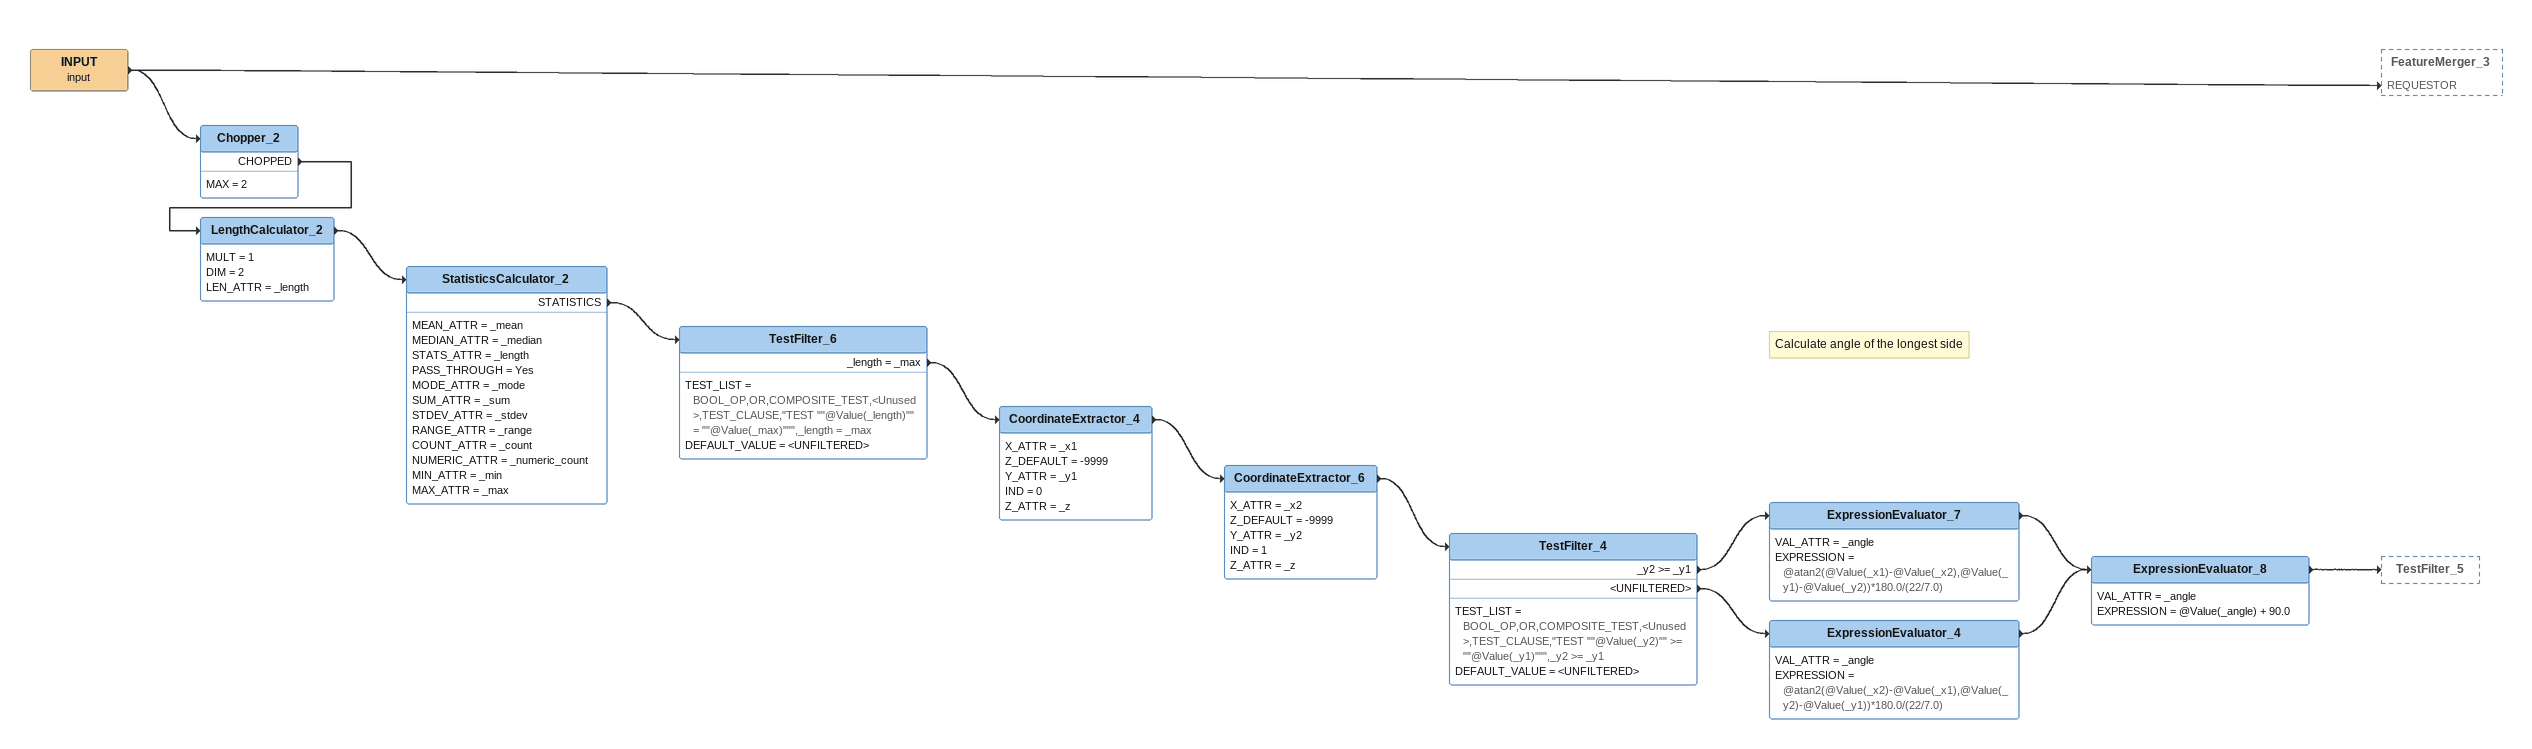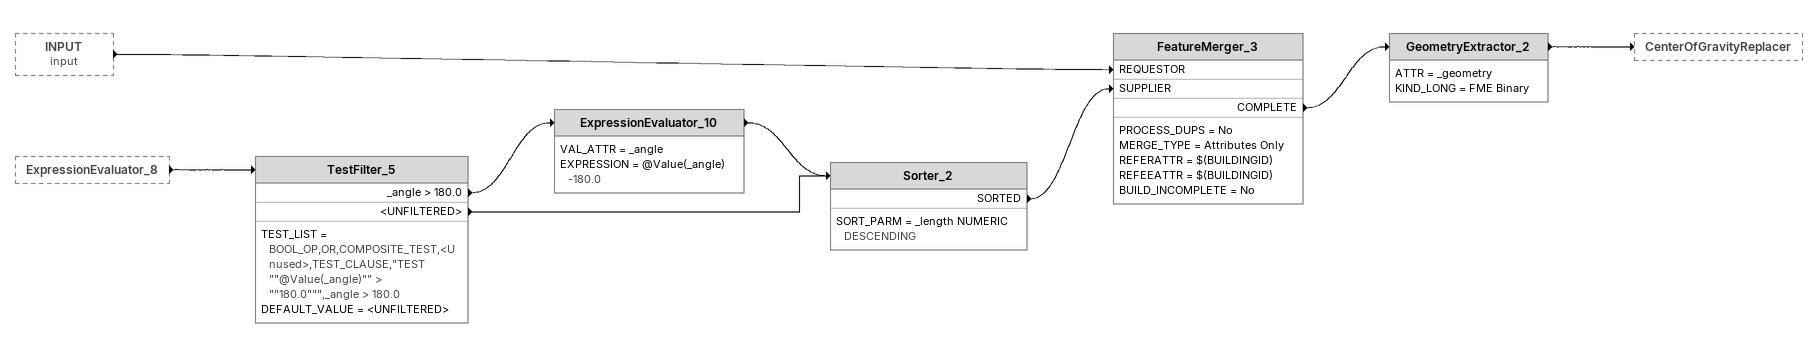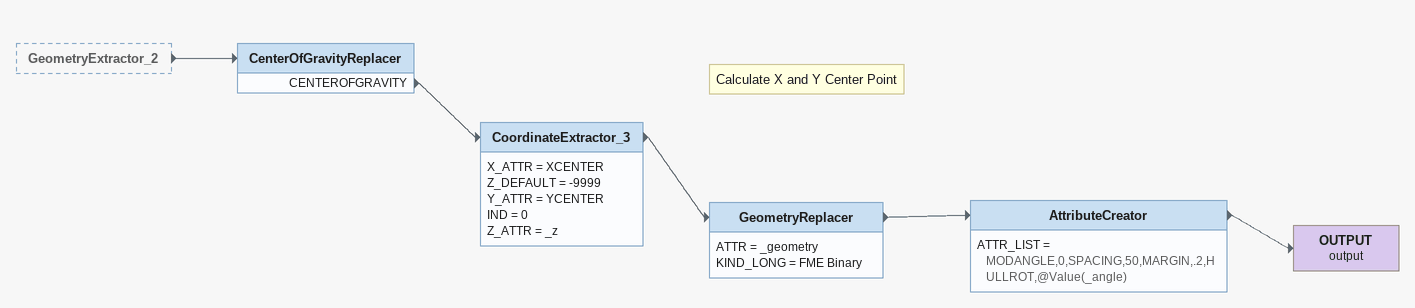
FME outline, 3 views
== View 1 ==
INPUT (input)
    -> Chopper_2
    -> FeatureMerger_3 [REQUESTOR]
Chopper_2
    MAX = 2
    CHOPPED -> LengthCalculator_2
LengthCalculator_2
    MULT = 1
    DIM = 2
    LEN_ATTR = _length
    -> StatisticsCalculator_2
StatisticsCalculator_2
    MEAN_ATTR = _mean
    MEDIAN_ATTR = _median
    STATS_ATTR = _length
    PASS_THROUGH = Yes
    MODE_ATTR = _mode
    SUM_ATTR = _sum
    STDEV_ATTR = _stdev
    RANGE_ATTR = _range
    COUNT_ATTR = _count
    NUMERIC_ATTR = _numeric_count
    MIN_ATTR = _min
    MAX_ATTR = _max
    STATISTICS -> TestFilter_6
TestFilter_6
    TEST_LIST = BOOL_OP,OR,COMPOSITE_TEST,<Unused>,TEST_CLAUSE,"TEST ""@Value(_length)"" = ""@Value(_max)""",_length = _max
    DEFAULT_VALUE = <UNFILTERED>
    _length = _max -> CoordinateExtractor_4
CoordinateExtractor_4
    X_ATTR = _x1
    Z_DEFAULT = -9999
    Y_ATTR = _y1
    IND = 0
    Z_ATTR = _z
    -> CoordinateExtractor_6
CoordinateExtractor_6
    X_ATTR = _x2
    Z_DEFAULT = -9999
    Y_ATTR = _y2
    IND = 1
    Z_ATTR = _z
    -> TestFilter_4
TestFilter_4
    TEST_LIST = BOOL_OP,OR,COMPOSITE_TEST,<Unused>,TEST_CLAUSE,"TEST ""@Value(_y2)"" >= ""@Value(_y1)""",_y2 >= _y1
    DEFAULT_VALUE = <UNFILTERED>
    _y2 >= _y1 -> ExpressionEvaluator_7
    <UNFILTERED> -> ExpressionEvaluator_4
Note: Calculate angle of the longest side
ExpressionEvaluator_7
    VAL_ATTR = _angle
    EXPRESSION = @atan2(@Value(_x1)-@Value(_x2),@Value(_y1)-@Value(_y2))*180.0/(22/7.0)
    -> ExpressionEvaluator_8
ExpressionEvaluator_4
    VAL_ATTR = _angle
    EXPRESSION = @atan2(@Value(_x2)-@Value(_x1),@Value(_y2)-@Value(_y1))*180.0/(22/7.0)
    -> ExpressionEvaluator_8
ExpressionEvaluator_8
    VAL_ATTR = _angle
    EXPRESSION = @Value(_angle) + 90.0
    -> TestFilter_5

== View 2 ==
INPUT (input) [outside]
    -> FeatureMerger_3 [REQUESTOR]
ExpressionEvaluator_8 [outside]
    -> TestFilter_5
TestFilter_5
    TEST_LIST = BOOL_OP,OR,COMPOSITE_TEST,<Unused>,TEST_CLAUSE,"TEST ""@Value(_angle)"" > ""180.0""",_angle > 180.0
    DEFAULT_VALUE = <UNFILTERED>
    _angle > 180.0 -> ExpressionEvaluator_10
    <UNFILTERED> -> Sorter_2
ExpressionEvaluator_10
    VAL_ATTR = _angle
    EXPRESSION = @Value(_angle) -180.0
    -> Sorter_2
Sorter_2
    SORT_PARM = _length NUMERIC DESCENDING
    SORTED -> FeatureMerger_3 [SUPPLIER]
FeatureMerger_3
    PROCESS_DUPS = No
    MERGE_TYPE = Attributes Only
    REFERATTR = $(BUILDINGID)
    REFEEATTR = $(BUILDINGID)
    BUILD_INCOMPLETE = No
    COMPLETE -> GeometryExtractor_2
GeometryExtractor_2
    ATTR = _geometry
    KIND_LONG = FME Binary
    -> CenterOfGravityReplacer

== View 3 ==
GeometryExtractor_2 [outside]
    -> CenterOfGravityReplacer
CenterOfGravityReplacer
    CENTEROFGRAVITY -> CoordinateExtractor_3
CoordinateExtractor_3
    X_ATTR = XCENTER
    Z_DEFAULT = -9999
    Y_ATTR = YCENTER
    IND = 0
    Z_ATTR = _z
    -> GeometryReplacer
GeometryReplacer
    ATTR = _geometry
    KIND_LONG = FME Binary
    -> AttributeCreator
Note: Calculate X and Y Center Point
AttributeCreator
    ATTR_LIST = MODANGLE,0,SPACING,50,MARGIN,.2,HULLROT,@Value(_angle)
    -> OUTPUT (output)
OUTPUT (output)
